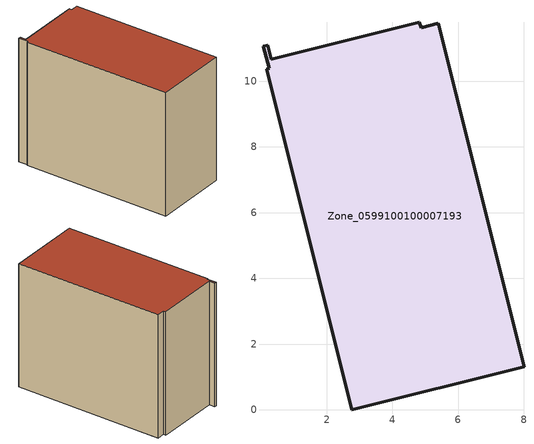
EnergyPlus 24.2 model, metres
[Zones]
Zone_0599100100007193
 floor ground (C_G): 0.24,10.39 0.06,11.06 0.21,11.1 0.32,10.67 4.82,11.8 4.88,11.62 5.39,11.76 8,1.31 2.76,0 0.17,10.37 z0
 wall outside (C_F): 0.17,10.37 2.76,0 8,1.31 5.39,11.76 4.88,11.62 4.82,11.8 0.32,10.67 0.21,11.1 0.06,11.06 0.24,10.39 0.17,10.37 z0:8.97
 roof outside (C_R): 0.06,11.06 0.24,10.39 0.17,10.37 2.76,0 8,1.31 5.39,11.76 4.88,11.62 4.82,11.8 0.32,10.67 0.21,11.1 z8.97
[BUILDING]
Pand.0599100100007193: North Axis=0; Terrain=City; Loads Convergence Tolerance Value=0.04; Temperature Convergence Tolerance Value=0.4; Solar Distribution=FullExterior; Maximum Number of Warmup Days=25; Minimum Number of Warmup Days=1
[Site:Location]
Rotterdam.The.Hague.AP_ZH_NLD Design_Conditions: Latitude=51.96; Longitude=4.45; Time Zone=1; Elevation=-4.5
[SITE:GROUNDTEMPERATURE:BUILDINGSURFACE]
18, 18, 18, 18, 18, 18, 18, 18, 18, 18, 18, 18
[MATERIAL] Thermal Absorptance=0.9; Solar Absorptance=0.7; Visible Absorptance=0.7
Name | Roughness | Thickness | Conductivity | Density | Specific Heat
G.TI.2006-2014 | MediumSmooth | 0.15 | 0.06 | 540 | 1210
F.TI.2006-2014 | Rough | 0.3 | 0.12 | 1920 | 840
R.TI.2006-2014 | MediumRough | 0.2 | 0.08 | 1500 | 1000
[CONSTRUCTION]
C_G: G.TI.2006-2014
C_F: F.TI.2006-2014
C_R: R.TI.2006-2014
[ZONE]
Zone_0599100100007193: Type=1; Multiplier=1; Ceiling Height=Autocalculate; Volume=Autocalculate; Floor Area=autocalculate; Part of Total Floor Area=Yes
[ZONEINFILTRATION:DESIGNFLOWRATE]
Infil_Zone_0599100100007193: Zone or ZoneList or Space or SpaceList=Zone_0599100100007193; Schedule=AlwaysOn; Design Flow Rate Calculation Method=Flow/Area; Flow Rate per Floor Area=0.0015; Constant Term Coefficient=1; Temperature Term Coefficient=0; Velocity Term Coefficient=0; Velocity Squared Term Coefficient=0
[HVACTEMPLATE:ZONE:IDEALLOADSAIRSYSTEM]
Zone_0599100100007193: Maximum Heating Supply Air Temperature=50; Minimum Cooling Supply Air Temperature=13; Maximum Heating Supply Air Humidity Ratio=0.0156; Minimum Cooling Supply Air Humidity Ratio=0.0077; Heating Limit=NoLimit; Cooling Limit=NoLimit; Dehumidification Control Type=ConstantSensibleHeatRatio; Cooling Sensible Heat Ratio=0.7; Dehumidification Setpoint=60; Humidification Control Type=None; Humidification Setpoint=30; Outdoor Air Method=None; Outdoor Air Flow Rate per Person=0.00944; Outdoor Air Flow Rate per Zone Floor Area=0; Outdoor Air Flow Rate per Zone=0; Demand Controlled Ventilation Type=None; Outdoor Air Economizer Type=NoEconomizer; Heat Recovery Type=None; Sensible Heat Recovery Effectiveness=0.7; Latent Heat Recovery Effectiveness=0.65
[ZONECONTROL:THERMOSTAT]
ThermostatControl_Zone_0599100100007193: Zone or ZoneList=Zone_0599100100007193; Control Type Schedule=DualSetpointControlType; Control 1=Thermostat_Zone_0599100100007193; Temperature Difference Between Cutout And Setpoint=0
[THERMOSTATSETPOINT:DUALSETPOINT]
Thermostat_Zone_0599100100007193: Heating Setpoint Temperature Schedule=HeatingSetpoint_Zone_0599100100007193; Cooling Setpoint Temperature Schedule=CoolingSetpoint_Zone_0599100100007193
[SCHEDULE:COMPACT]
HeatingSetpoint_Zone_0599100100007193: Through: 12/31, For: AllDays, Until: 24:00, 21
CoolingSetpoint_Zone_0599100100007193: Through: 12/31, For: AllDays, Until: 24:00, 24
DualSetpointControlType: Through: 12/31, For: AllDays, Until: 24:00, 4
AlwaysOn: Through: 12/31, For: AllDays, Until: 24:00, 1
